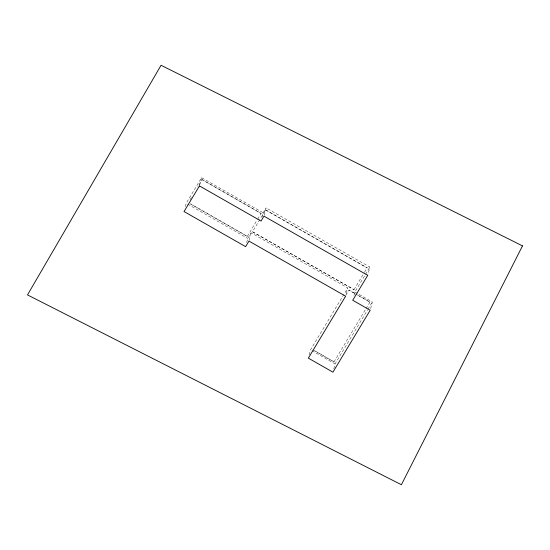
<?xml version="1.0" encoding="UTF-8"?>
<svg xmlns="http://www.w3.org/2000/svg" width="550" height="550" viewBox="0 0 550 550"><rect width="100%" height="100%" fill="white"/><g stroke="black" fill="none" stroke-linecap="round" stroke-linejoin="round"><path stroke-width="0.41" stroke-dasharray="2.75 2.06" d="M185.329 206.58L186.189 203.28L201.603 177.678L263.182 212.788L262.103 216.913M199.671 185.103L201.603 177.678M202.091 179.623L261.113 213.434L202.091 179.623L197.746 186.917M190.472 203.947L247.314 236.363L190.506 203.809M246.689 242.522L247.761 238.397L251.109 232.836L347.772 287.952L346.046 294.559M249.178 240.261L251.109 232.836M252.512 231.77L354.014 289.657L252.512 231.77L265.65 209.873L367.125 267.884L265.616 210.004M264.186 215.332L266.118 207.9L369.882 267.073L367.95 274.505M309.203 354.832L310.489 349.876L347.772 287.952M354.757 293.363L348.961 290.056L354.723 293.494M312.991 349.889L334.001 361.873L314.469 350.584M333.781 368.851L335.067 363.894L367.524 309.987M354.014 295.309L354.874 292.009L365.028 275.144M357.658 295.013L369.944 302.17L355.451 293.906M370.631 308.577L372.35 301.971L358.518 294.085M190.018 199.684L191.311 197.532M247.314 236.363L257.269 219.746M257.661 219.161L261.147 213.304M263.182 212.788L266.118 207.9M345.861 295.288L348.961 290.056M354.014 289.657L364.1 272.834M364.499 272.243L367.159 267.754M365.468 274.409L369.882 267.073M334.001 361.873L365.592 309.32M366.032 308.591L369.978 302.039M367.964 309.258L372.35 301.971M354.874 292.009L357.789 293.666M187.674 204.126L247.761 238.397M311.981 350.728L335.067 363.894"/><path stroke-width="0.82" d="M522.5 245.884L401.397 484.736L27.5 294.917L161.067 65.264L522.5 245.884M199.458 185.928L184.037 211.537L245.616 246.647L248.958 241.086L345.62 296.209L308.337 358.132L332.922 372.151L370.198 310.228L352.722 300.259L367.737 275.33L263.972 216.157L261.03 221.045L199.458 185.928"/></g></svg>
